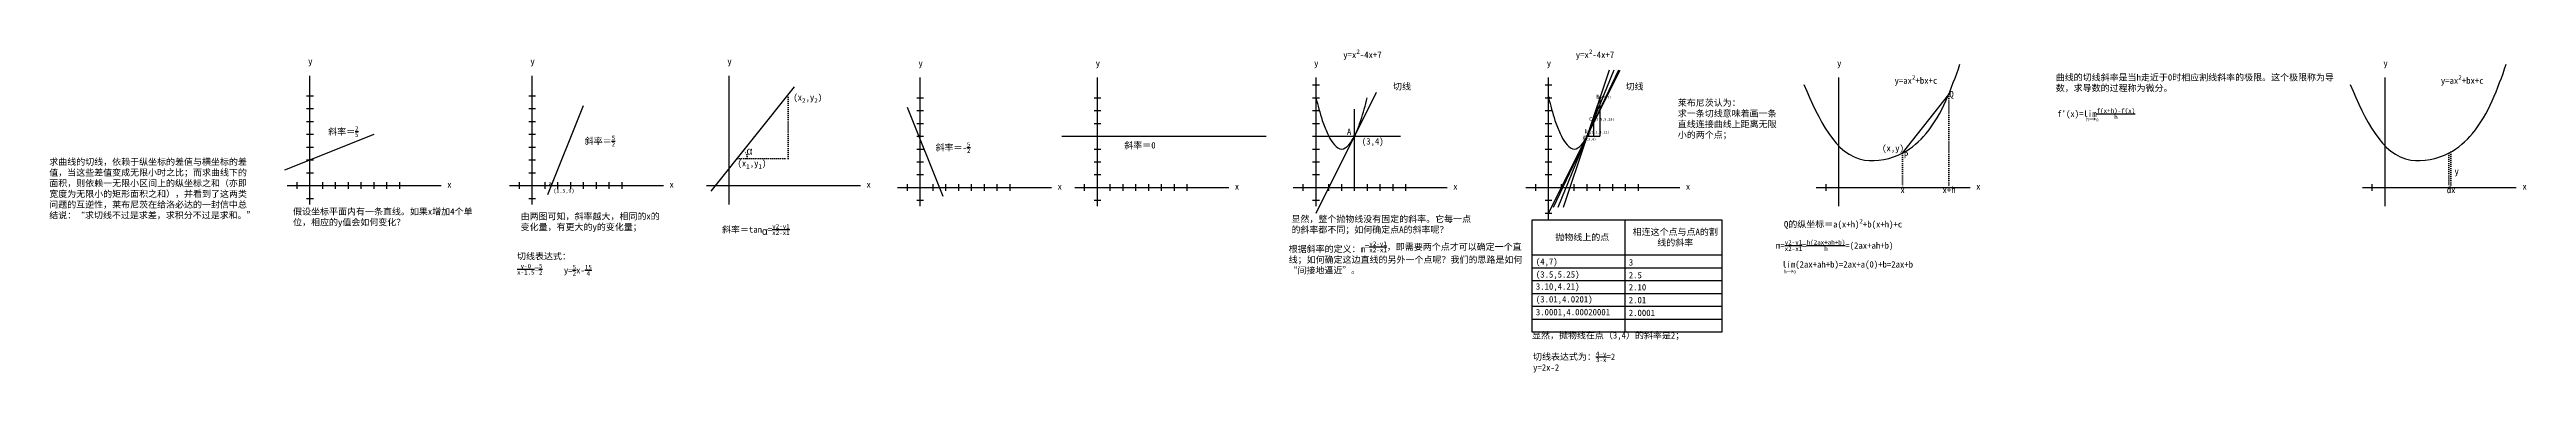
# Model space of a CAD drawing. Header units: millimetres. Extents: x 1334 to 3264, y 927 to 1179.
import ezdxf

# ---------------------------------------------------------------- set-up
doc = ezdxf.new("R2010")
doc.units = ezdxf.units.MM
doc.header["$LTSCALE"] = 0.5
doc.linetypes.add('ACAD_ISO07W100', pattern=[3, 0, -3])
doc.styles.add('w', font='', dxfattribs={"height": 5})
doc.styles.get('w').set_extended_font_data('SimSun')

msp = doc.modelspace()

# ---------------------------------------------------------------- linework, layer by layer
for p, q in [((1536.9, 1057.9), (1536.9, 1158.3)), ((1710.1, 1057.9), (1710.1, 1158.3)), ((1863.6, 1057.9), (1863.6, 1158.3)), ((2502.1, 1051.1), (2557.8, 1162.6)), ((1534.3, 1142.6), (1539.6, 1142.6)), ((1707.5, 1142.6), (1712.7, 1142.6)), ((1710.1, 1132.6), (1710.1, 1142.6)), ((1849.7, 1068.1), (1914.6, 1149.5)), ((1863.6, 1132.6), (1863.6, 1142.6)), ((2009.9, 1141.1), (2015.1, 1141.1)), ((2012.5, 1056.5), (2012.5, 1156.8)), ((2012.5, 1131.1), (2012.5, 1141.1)), ((2148, 1141.1), (2153.2, 1141.1)), ((2150.6, 1056.5), (2150.6, 1156.8)), ((2150.6, 1131.1), (2150.6, 1141.1)), ((2318.2, 1151.1), (2323.5, 1151.1)), ((2318.2, 1141.1), (2323.5, 1141.1)), ((2320.9, 1056.5), (2320.9, 1156.8)), ((2320.9, 1051.1), (2368, 1145.4)), ((2320.9, 1131.1), (2320.9, 1141.1)), ((2499.4, 1151.1), (2504.7, 1151.1)), ((2499.4, 1141.1), (2504.7, 1141.1)), ((2502.1, 1045.9), (2502.1, 1156.8)), ((2502.1, 1131.1), (2502.1, 1141.1)), ((2728.3, 1056.5), (2728.3, 1156.8)), ((2728.3, 1131.1), (2728.3, 1141.1)), ((2778, 1097.9), (2813.9, 1143.6)), ((3154, 1056.5), (3154, 1156.8)), ((3154, 1131.1), (3154, 1141.1)), ((1534.3, 1132.6), (1539.6, 1132.6)), ((1534.3, 1122.6), (1539.6, 1122.6)), ((1707.5, 1132.6), (1712.7, 1132.6)), ((1707.5, 1122.6), (1712.7, 1122.6)), ((1710.1, 1132.6), (1710.1, 1135.1)), ((1722.2, 1065.5), (1750.1, 1135.1)), ((2030.3, 1064), (2002.5, 1133.6)), ((2009.9, 1131.1), (2015.1, 1131.1)), ((2009.9, 1121.1), (2015.1, 1121.1)), ((2148, 1131.1), (2153.2, 1131.1)), ((2148, 1121.1), (2153.2, 1121.1)), ((2318.2, 1131.1), (2323.5, 1131.1)), ((2318.2, 1121.1), (2323.5, 1121.1)), ((2350.9, 1068.5), (2350.9, 1132.1)), ((2499.4, 1131.1), (2504.7, 1131.1)), ((2499.4, 1121.1), (2504.7, 1121.1)), ((1517.4, 1084.8), (1586.9, 1112.6)), ((1534.3, 1112.6), (1539.6, 1112.6)), ((1534.3, 1102.6), (1539.6, 1102.6)), ((1707.5, 1112.6), (1712.7, 1112.6)), ((1707.5, 1102.6), (1712.7, 1102.6)), ((2009.9, 1111.1), (2015.1, 1111.1)), ((2009.9, 1101.1), (2015.1, 1101.1)), ((2122.7, 1111.1), (2282.1, 1111.1)), ((2148, 1111.1), (2153.2, 1111.1)), ((2148, 1101.1), (2153.2, 1101.1)), ((2318.2, 1111.1), (2323.5, 1111.1)), ((2318.2, 1101.1), (2323.5, 1101.1)), ((2320.9, 1111.1), (2386.7, 1111.1)), ((2499.4, 1111.1), (2504.7, 1111.1)), ((2499.4, 1101.1), (2504.7, 1101.1)), ((2532.1, 1111.1), (2542.1, 1111.1)), ((2533.1, 1113.2), (2533.1, 1111.1)), ((1534.3, 1092.6), (1539.6, 1092.6)), ((1534.3, 1082.6), (1539.6, 1082.6)), ((1707.5, 1092.6), (1712.7, 1092.6)), ((1707.5, 1082.6), (1712.7, 1082.6)), ((2009.9, 1091.1), (2015.1, 1091.1)), ((2009.9, 1081.1), (2015.1, 1081.1)), ((2148, 1091.1), (2153.2, 1091.1)), ((2148, 1081.1), (2153.2, 1081.1)), ((2318.2, 1091.1), (2323.5, 1091.1)), ((2318.2, 1081.1), (2323.5, 1081.1)), ((2499.4, 1091.1), (2504.7, 1091.1)), ((2499.4, 1081.1), (2504.7, 1081.1)), ((1519.3, 1072.6), (1639.2, 1072.6)), ((1526.9, 1070), (1526.9, 1075.2)), ((1534.3, 1062.6), (1539.6, 1062.6)), ((1536.9, 1070), (1536.9, 1075.2)), ((1546.9, 1070), (1546.9, 1075.2)), ((1556.9, 1070), (1556.9, 1075.2)), ((1566.9, 1070), (1566.9, 1075.2)), ((1576.9, 1070), (1576.9, 1075.2)), ((1586.9, 1070), (1586.9, 1075.2)), ((1596.9, 1070), (1596.9, 1075.2)), ((1605.3, 1072.6), (1610.5, 1072.6)), ((1606.9, 1070), (1606.9, 1075.2)), ((1692.4, 1072.6), (1812.3, 1072.6)), ((1700.1, 1070), (1700.1, 1075.2)), ((1707.5, 1062.6), (1712.7, 1062.6)), ((1710.1, 1070), (1710.1, 1075.2)), ((1720.1, 1070), (1720.1, 1075.2)), ((1720.1, 1072.6), (1730.1, 1072.6)), ((1730.1, 1070), (1730.1, 1075.2)), ((1740.1, 1070), (1740.1, 1075.2)), ((1750.1, 1070), (1750.1, 1075.2)), ((1760.1, 1070), (1760.1, 1075.2)), ((1770.1, 1070), (1770.1, 1075.2)), ((1778.4, 1072.6), (1783.7, 1072.6)), ((1780.1, 1070), (1780.1, 1075.2)), ((1846, 1072.6), (1965.9, 1072.6)), ((1863.6, 1070), (1863.6, 1075.2)), ((1873.6, 1072.6), (1883.6, 1072.6)), ((1932, 1072.6), (1937.2, 1072.6)), ((1994.8, 1071.1), (2114.7, 1071.1)), ((2002.5, 1068.5), (2002.5, 1073.7)), ((2012.5, 1068.5), (2012.5, 1073.7)), ((2022.5, 1068.5), (2022.5, 1073.7)), ((2022.5, 1071.1), (2032.5, 1071.1)), ((2032.5, 1068.5), (2032.5, 1073.7)), ((2042.5, 1068.5), (2042.5, 1073.7)), ((2052.5, 1068.5), (2052.5, 1073.7)), ((2062.5, 1068.5), (2062.5, 1073.7)), ((2072.5, 1068.5), (2072.5, 1073.7)), ((2080.8, 1071.1), (2086.1, 1071.1)), ((2082.5, 1068.5), (2082.5, 1073.7)), ((2133, 1071.1), (2252.9, 1071.1)), ((2140.6, 1068.5), (2140.6, 1073.7)), ((2150.6, 1068.5), (2150.6, 1073.7)), ((2160.6, 1068.5), (2160.6, 1073.7)), ((2160.6, 1071.1), (2170.6, 1071.1)), ((2170.6, 1068.5), (2170.6, 1073.7)), ((2180.6, 1068.5), (2180.6, 1073.7)), ((2190.6, 1068.5), (2190.6, 1073.7)), ((2200.6, 1068.5), (2200.6, 1073.7)), ((2210.6, 1068.5), (2210.6, 1073.7)), ((2219, 1071.1), (2224.2, 1071.1)), ((2220.6, 1068.5), (2220.6, 1073.7)), ((2303.2, 1071.1), (2423.1, 1071.1)), ((2310.9, 1068.5), (2310.9, 1073.7)), ((2320.9, 1068.5), (2320.9, 1073.7)), ((2330.9, 1068.5), (2330.9, 1073.7)), ((2330.9, 1071.1), (2340.9, 1071.1)), ((2340.9, 1068.5), (2340.9, 1073.7)), ((2350.9, 1068.5), (2350.9, 1073.7)), ((2360.9, 1068.5), (2360.9, 1073.7)), ((2370.9, 1068.5), (2370.9, 1073.7)), ((2380.9, 1068.5), (2380.9, 1073.7)), ((2389.2, 1071.1), (2394.4, 1071.1)), ((2390.9, 1068.5), (2390.9, 1073.7)), ((2484.4, 1071.1), (2604.3, 1071.1)), ((2492.1, 1068.5), (2492.1, 1073.7)), ((2502.1, 1068.5), (2502.1, 1073.7)), ((2512.1, 1068.5), (2512.1, 1073.7)), ((2512.1, 1071.1), (2522.1, 1071.1)), ((2522.1, 1068.5), (2522.1, 1073.7)), ((2522.1, 1071.1), (2527.1, 1071.1)), ((2532.1, 1068.5), (2532.1, 1073.7)), ((2532.1, 1071.1), (2542.1, 1071.1)), ((2532.1, 1071.1), (2533.1, 1071.1)), ((2532.1, 1071.1), (2533.1, 1071.1)), ((2532.1, 1071.1), (2537.1, 1071.1)), ((2542.1, 1068.5), (2542.1, 1073.7)), ((2552.1, 1068.5), (2552.1, 1073.7)), ((2562.1, 1068.5), (2562.1, 1073.7)), ((2570.4, 1071.1), (2575.7, 1071.1)), ((2572.1, 1068.5), (2572.1, 1073.7)), ((2710.7, 1071.1), (2830.6, 1071.1)), ((2718.3, 1068.5), (2718.3, 1073.7)), ((2728.3, 1068.5), (2728.3, 1073.7)), ((2738.3, 1071.1), (2748.3, 1071.1)), ((2748.3, 1071.1), (2753.3, 1071.1)), ((2758.3, 1071.1), (2768.3, 1071.1)), ((2758.3, 1071.1), (2759.3, 1071.1)), ((2758.3, 1071.1), (2759.3, 1071.1)), ((2758.3, 1071.1), (2763.3, 1071.1)), ((2796.7, 1071.1), (2801.9, 1071.1)), ((3136.3, 1071.1), (3256.2, 1071.1)), ((3144, 1068.5), (3144, 1073.7)), ((3154, 1068.5), (3154, 1073.7)), ((3164, 1071.1), (3174, 1071.1)), ((3174, 1071.1), (3179, 1071.1)), ((3184, 1071.1), (3194, 1071.1)), ((3184, 1071.1), (3185, 1071.1)), ((3184, 1071.1), (3185, 1071.1)), ((3184, 1071.1), (3189, 1071.1)), ((3222.3, 1071.1), (3227.6, 1071.1)), ((2009.9, 1061.1), (2015.1, 1061.1)), ((2148, 1061.1), (2153.2, 1061.1)), ((2318.2, 1061.1), (2323.5, 1061.1)), ((2489.2, 1045.9), (2637.1, 1045.9)), ((2489.2, 958.2), (2489.2, 1045.9)), ((2499.4, 1061.1), (2504.7, 1061.1)), ((2499.4, 1051.1), (2504.7, 1051.1)), ((2561.6, 1045.9), (2561.6, 958.2)), ((2637.1, 1045.9), (2637.1, 958.2)), ((2637.1, 1018.2), (2489.2, 1018.2)), ((2637.1, 1008.2), (2489.2, 1008.2)), ((2637.1, 998.2), (2489.2, 998.2)), ((2637.1, 988.2), (2489.2, 988.2)), ((2637.1, 978.2), (2489.2, 978.2)), ((2637.1, 968.2), (2489.2, 968.2)), ((2637.1, 958.2), (2489.2, 958.2))]:
    msp.add_line(p, q)
at = {"color": 1}
msp.add_line((2556.6, 1162.6), (2505.6, 1055.5), dxfattribs=at)
at = {"color": 5}
for p, q in [((2553, 1162.6), (2509.4, 1055.5)), ((2537.1, 1123.4), (2537.1, 1111.1))]:
    msp.add_line(p, q, dxfattribs=at)
at = {"color": 3}
for p, q in [((2549.2, 1162.6), (2513.5, 1055.5)), ((2542.1, 1141.1), (2542.1, 1111.1))]:
    msp.add_line(p, q, dxfattribs=at)
at = {"linetype": 'ACAD_ISO07W100'}
for p, q in [((2813.9, 1143.6), (2813.9, 1071.1)), ((2778, 1097.9), (2778, 1071.1)), ((3203.7, 1097.9), (3203.7, 1071.1)), ((3205.2, 1098.8), (3205.2, 1071.1))]:
    msp.add_line(p, q, dxfattribs=at)
for points in [[(1536.9, 1150.5, 0, 0, 0), (1536.9, 1158.3, 1.5, 0, 0), (1536.9, 1164.3, 0, 0, 0)], [(1710.1, 1150.5, 0, 0, 0), (1710.1, 1158.3, 1.5, 0, 0), (1710.1, 1164.3, 0, 0, 0)], [(1863.6, 1150.5, 0, 0, 0), (1863.6, 1158.3, 1.5, 0, 0), (1863.6, 1164.3, 0, 0, 0)], [(2012.5, 1149.1, 0, 0, 0), (2012.5, 1156.8, 1.5, 0, 0), (2012.5, 1162.8, 0, 0, 0)], [(2150.6, 1149.1, 0, 0, 0), (2150.6, 1156.8, 1.5, 0, 0), (2150.6, 1162.8, 0, 0, 0)], [(2320.9, 1149.1, 0, 0, 0), (2320.9, 1156.8, 1.5, 0, 0), (2320.9, 1162.8, 0, 0, 0)], [(2502.1, 1149.1, 0, 0, 0), (2502.1, 1156.8, 1.5, 0, 0), (2502.1, 1162.8, 0, 0, 0)], [(2728.3, 1149.1, 0, 0, 0), (2728.3, 1156.8, 1.5, 0, 0), (2728.3, 1162.8, 0, 0, 0)], [(3154, 1149.1, 0, 0, 0), (3154, 1156.8, 1.5, 0, 0), (3154, 1162.8, 0, 0, 0)], [(1627.5, 1072.6, 0, 0, 0), (1635.3, 1072.6, 1.5, 0, 0), (1641.3, 1072.6, 0, 0, 0)], [(1800.6, 1072.6, 0, 0, 0), (1808.4, 1072.6, 1.5, 0, 0), (1814.4, 1072.6, 0, 0, 0)], [(1954.2, 1072.6, 0, 0, 0), (1962, 1072.6, 1.5, 0, 0), (1968, 1072.6, 0, 0, 0)], [(2103, 1071.1, 0, 0, 0), (2110.8, 1071.1, 1.5, 0, 0), (2116.8, 1071.1, 0, 0, 0)], [(2241.2, 1071.1, 0, 0, 0), (2249, 1071.1, 1.5, 0, 0), (2254.9, 1071.1, 0, 0, 0)], [(2411.4, 1071.1, 0, 0, 0), (2419.2, 1071.1, 1.5, 0, 0), (2425.2, 1071.1, 0, 0, 0)], [(2592.6, 1071.1, 0, 0, 0), (2600.4, 1071.1, 1.5, 0, 0), (2606.4, 1071.1, 0, 0, 0)], [(2818.9, 1071.1, 0, 0, 0), (2826.7, 1071.1, 1.5, 0, 0), (2832.7, 1071.1, 0, 0, 0)], [(3244.6, 1071.1, 0, 0, 0), (3252.4, 1071.1, 1.5, 0, 0), (3258.3, 1071.1, 0, 0, 0)]]:
    msp.add_lwpolyline(points, format="xyseb")
msp.add_lwpolyline([(1870.1, 1093.6), (1909.7, 1093.6), (1909.7, 1143.5)], dxfattribs=at)
at = {"color": 3}
for centre in [(2502.1, 1141.1), (2542.1, 1141.1)]:
    msp.add_circle(centre, 0.616, dxfattribs=at)
at = {"color": 5}
for radius in [0.616, 0.191]:
    msp.add_circle((2537.1, 1123.4), radius, dxfattribs=at)
for centre, radius in [((2350.9, 1111.1), 0.616), ((2532.1, 1111.1), 0.616), ((2532.1, 1111.1), 0.191)]:
    msp.add_circle(centre, radius)
at = {"color": 1}
for radius in [0.616, 0.191]:
    msp.add_circle((2533.1, 1113.2), radius, dxfattribs=at)
at = {"linetype": 'ACAD_ISO07W100'}
msp.add_arc((1870.1, 1093.6), 7.8, 0, 51.4714, dxfattribs=at)
for points in [[(2701, 1151.5), (2748.4, 1092.5), (2778.1, 1098), (2796.3, 1113.2), (2822.7, 1167.4)], [(3126.7, 1151.5), (3174.1, 1092.5), (3203.8, 1098), (3222, 1113.2), (3248.4, 1167.4)], [(2320.8, 1141.1), (2325.8, 1123.4), (2329.8, 1113.2), (2330.8, 1111.1), (2340.8, 1101.1), (2350.8, 1111.1), (2351.8, 1113.2), (2355.8, 1123.4), (2360.8, 1141.1)], [(2502.1, 1141.1), (2507.1, 1123.4), (2511.1, 1113.2), (2512.1, 1111.1), (2522.1, 1101.1), (2532.1, 1111.1), (2533.1, 1113.2), (2537.1, 1123.4), (2542.1, 1141.1)]]:
    msp.add_spline(points, degree=3)

# ---------------------------------------------------------------- texts
at = {"style": 'w'}
for s, insert, char_height, width, attachment_point in [('\\A1;y=x{\\H0.7x;\\S2^ ;}-4x+7', (2342.1, 1178.8), 5, 39.036, 1), ('\\A1;y=x{\\H0.7x;\\S2^ ;}-4x+7', (2523.3, 1178.8), 5, 39.036, 1), ('y', (1535.5, 1172), 5, 4.443, 1), ('y', (1708.7, 1172), 5, 4.443, 1), ('y', (1862.2, 1172), 5, 4.443, 1), ('y', (2011.1, 1170.6), 5, 4.443, 1), ('y', (2149.2, 1170.6), 5, 4.443, 1), ('y', (2319.4, 1170.6), 5, 4.443, 1), ('y', (2500.7, 1170.6), 5, 4.443, 1), ('y', (2726.9, 1170.6), 5, 4.443, 1), ('\\A1;y=ax{\\H0.7x;\\S2^ ;}+bx+c', (2771.7, 1158.7), 5, 39.036, 1), ('曲线的切线斜率是当h走近于0时相应割线斜率的极限。这个极限称为导数，求导数的过程称为微分。', (2897.3, 1159.5), 5, 221.214, 1), ('y', (3152.6, 1170.6), 5, 4.443, 1), ('\\A1;y=ax{\\H0.7x;\\S2^ ;}+bx+c', (3197.4, 1158.7), 5, 39.036, 1), ('\\A1;(x{\\H0.7x;\\S^ 2;},y{\\H0.7x;\\S^ 2;})', (1913.6, 1143.9), 5, 30.329, 1), ('切线', (2380.9, 1152.4), 5, 22.533, 1), ('B', (2539.3, 1143.4), 3, 7.307, 1), ('切线', (2562.1, 1152.4), 5, 22.533, 1), ('莱布尼茨认为：\\P求一条切线意味着画一条直线连接曲线上距离无限小的两个点；', (2602.8, 1139.7), 5, 76.852, 1), ('Q', (2814.4, 1146.4), 5, 9.293, 1), ('C', (2533.7, 1126), 3, 7.307, 1), ("\\A1;f{\\Ftxt|c134;'}(x)=lim{\\H0.7x;\\Sf(x+h)-f(x)/h;}", (2898.5, 1132.8), 5, 85.976, 1), ('h{\\H1.167x;→\\fËÎÌå|b0|i0|c134|p0;\\H0.6429x;0}', (2921, 1126.2), 3, 10.518, 1), ('\\A1;斜率＝{\\H0.7x;\\S2/5;}', (1551.1, 1118.9), 5, 28.926, 1), ('\\A1;斜率＝{\\H0.7x;\\S5/2;}', (1751, 1111.5), 5, 28.926, 1), ('{\\f·ÂËÎ|b0|i0|c134|p0;\\H1.167x;α}', (1877.2, 1102.6), 5, 9.728, 1), ('\\A1;斜率＝-{\\H0.7x;\\S5/2;}', (2024.4, 1106.5), 5, 28.926, 1), ('\\A1;斜率＝0', (2171.5, 1106.5), 5, 28.926, 1), ('A', (2345, 1117), 5, 7.307, 1), ('\\pt70;(3,4)', (2356.6, 1109.6), 5, 19.748, 1), ('A', (2528.7, 1111.5), 3, 7.307, 1), ('D', (2530.2, 1116.4), 3, 7.307, 1), ('\\pt28;(3,4)', (2531.4, 1109.7), 2, 19.748, 1), ('(x,y)', (2762, 1104.3), 5, 19.494, 1), ('求曲线的切线，依赖于纵坐标的差值与横坐标的差值，当这些差值变成无限小时之比；而求曲线下的面积，则依赖一无限小区间上的纵坐标之和（亦即宽度为无限小的矩形面积之和），并看到了这两类问题的互逆性，莱布尼茨在给洛必达的一封信中总结说：“求切线不过是求差，求积分不过是求和。”', (1333.8, 1093.6), 5, 160.479, 1), ('\\A1;(x{\\H0.7x;\\S^ 1;},y{\\H0.7x;\\S^ 1;})', (1870.1, 1092.5), 5, 30.329, 1), ('P', (2779, 1098.8), 5, 9.293, 1), ('y', (3208, 1086.2), 5, 5.324, 1), ('x', (1643.9, 1075.9), 5, 4.443, 1), ('a', (1722.9, 1076), 3, 2.04, 1), ('(1.5,0)', (1726.6, 1070.1), 3, 11.447, 1), ('x', (1817.1, 1075.9), 5, 4.443, 1), ('x', (1970.6, 1075.9), 5, 4.443, 1), ('x', (2119.5, 1074.4), 5, 4.443, 1), ('x', (2257.6, 1074.4), 5, 4.443, 1), ('x', (2427.8, 1074.4), 5, 4.443, 1), ('x', (2609.1, 1074.4), 5, 4.443, 1), ('x', (2776.3, 1071.7), 5, 9.293, 1), ('x+h', (2809.1, 1071.7), 5, 12.693, 1), ('x', (2835.3, 1074.4), 5, 4.443, 1), ('dx', (3202, 1071.7), 5, 9.293, 1), ('x', (3261, 1074.4), 5, 4.443, 1), ('假设坐标平面内有一条直线。如果x增加4个单位，相应的y值会如何变化？', (1523.8, 1054.8), 5, 152.117, 1), ('由两图可知，斜率越大，相同的x的变化量，有更大的y的变化量；', (1701.1, 1051.1), 5, 113.485, 1), ('\\A1;斜率＝tan{\\A0;\\f·ÂËÎ|b0|i0|c134|p0;\\H1.167x;α}={\\H0.7x;\\Sy2-y1/x2-x1;}', (1858, 1042.5), 5, 89.271, 1), ('显然，整个抛物线没有固定的斜率。它每一点的斜率都不同；如何确定点A的斜率呢？', (2301.7, 1049), 5, 142.213, 1), ('\\A1;Q的纵坐标＝a(x+h){\\H0.7x;\\S2^ ;}+b(x+h)+c', (2685.5, 1046.6), 5, 185.517, 1), ('根据斜率的定义：m{\\A1;=\\H0.7x;\\Sy2-y1/x2-x1;\\H1.429x;，即需要两个点才可以确定一个直线；如何确定这边直线的另外一个点呢？我们的思路是如何“间接地逼近”。}', (2299.6, 1029), 5, 160.479, 1), ('抛物线上的点', (2528.4, 1032), 5, 72.44, 5), ('相连这个点与点A的割线的斜率', (2600.8, 1032), 5, 72.44, 5), ('\\A1;m={\\H0.7x;\\Sy2-y1/x2-x1;\\H1.429x;=\\H0.7x;\\Sh(2ax+ah+b)/h;\\H1.429x;=(2ax+ah+b)}', (2679.3, 1030), 5, 118.847, 1), ('\\A1;切线表达式：\\P{\\H0.7x;\\Sy-0/x-1.5;}={\\H0.7x;\\S5/2;}', (1698.3, 1019.9), 5, 101.33, 1), ('\\A1;y={\\H0.7x;\\S5/2;}x-{\\H0.7x;\\S15/4;}', (1734.8, 1010.7), 5, 26.116, 1), ('(4,7)', (2492.2, 1012.6), 5, 72.44, 4), ('(3.5,5.25)', (2492.2, 1002.6), 5, 72.44, 4), ('3', (2564.6, 1012.6), 5, 72.44, 4), ('2.5', (2564.6, 1002.6), 5, 72.44, 4), ('lim(2ax+ah+b)=2ax+a(0)+b=2ax+b', (2684.1, 1013.6), 5, 85.976, 1), ('h{\\H1.167x;→\\fËÎÌå|b0|i0|c134|p0;\\H0.6429x;0}', (2685.2, 1007.5), 3, 10.518, 1), ('3.10,4.21)', (2492.2, 993.2), 5, 72.44, 4), ('(3.01,4.0201)', (2492.2, 983.2), 5, 72.44, 4), ('2.10', (2564.6, 993.2), 5, 72.44, 4), ('2.01', (2564.6, 983.2), 5, 72.44, 4), ('3.0001,4.00020001', (2492.2, 973.2), 5, 72.44, 4), ('2.0001', (2564.6, 973.2), 5, 72.44, 4), ('显然，抛物线在点（3,4）的斜率是2；', (2489.2, 958.2), 5, 121.784, 1), ('\\A1;切线表达式为：{\\H0.7x;\\S4-y/3-x;}=2\\Py=2x-2', (2490, 943.2), 5, 113.504, 1)]:
    msp.add_mtext(s, dxfattribs=dict(at, insert=insert, char_height=char_height, width=width, attachment_point=attachment_point))
at = {"color": 3, "insert": (2543.1, 1142.5), "char_height": 2, "width": 19.748, "attachment_point": 1, "style": 'w'}
msp.add_mtext('\\pt28;(4,7)', dxfattribs=at)
at = {"color": 5, "insert": (2537.8, 1125.3), "char_height": 2, "width": 14.362, "attachment_point": 1, "style": 'w'}
msp.add_mtext('\\pt28;(3.5,5.25)', dxfattribs=at)
at = {"color": 1, "insert": (2534, 1115.3), "char_height": 2, "width": 30.256, "attachment_point": 1, "style": 'w'}
msp.add_mtext('\\pt28;(3.1,4.21)', dxfattribs=at)

doc.saveas('drawing.dxf')
